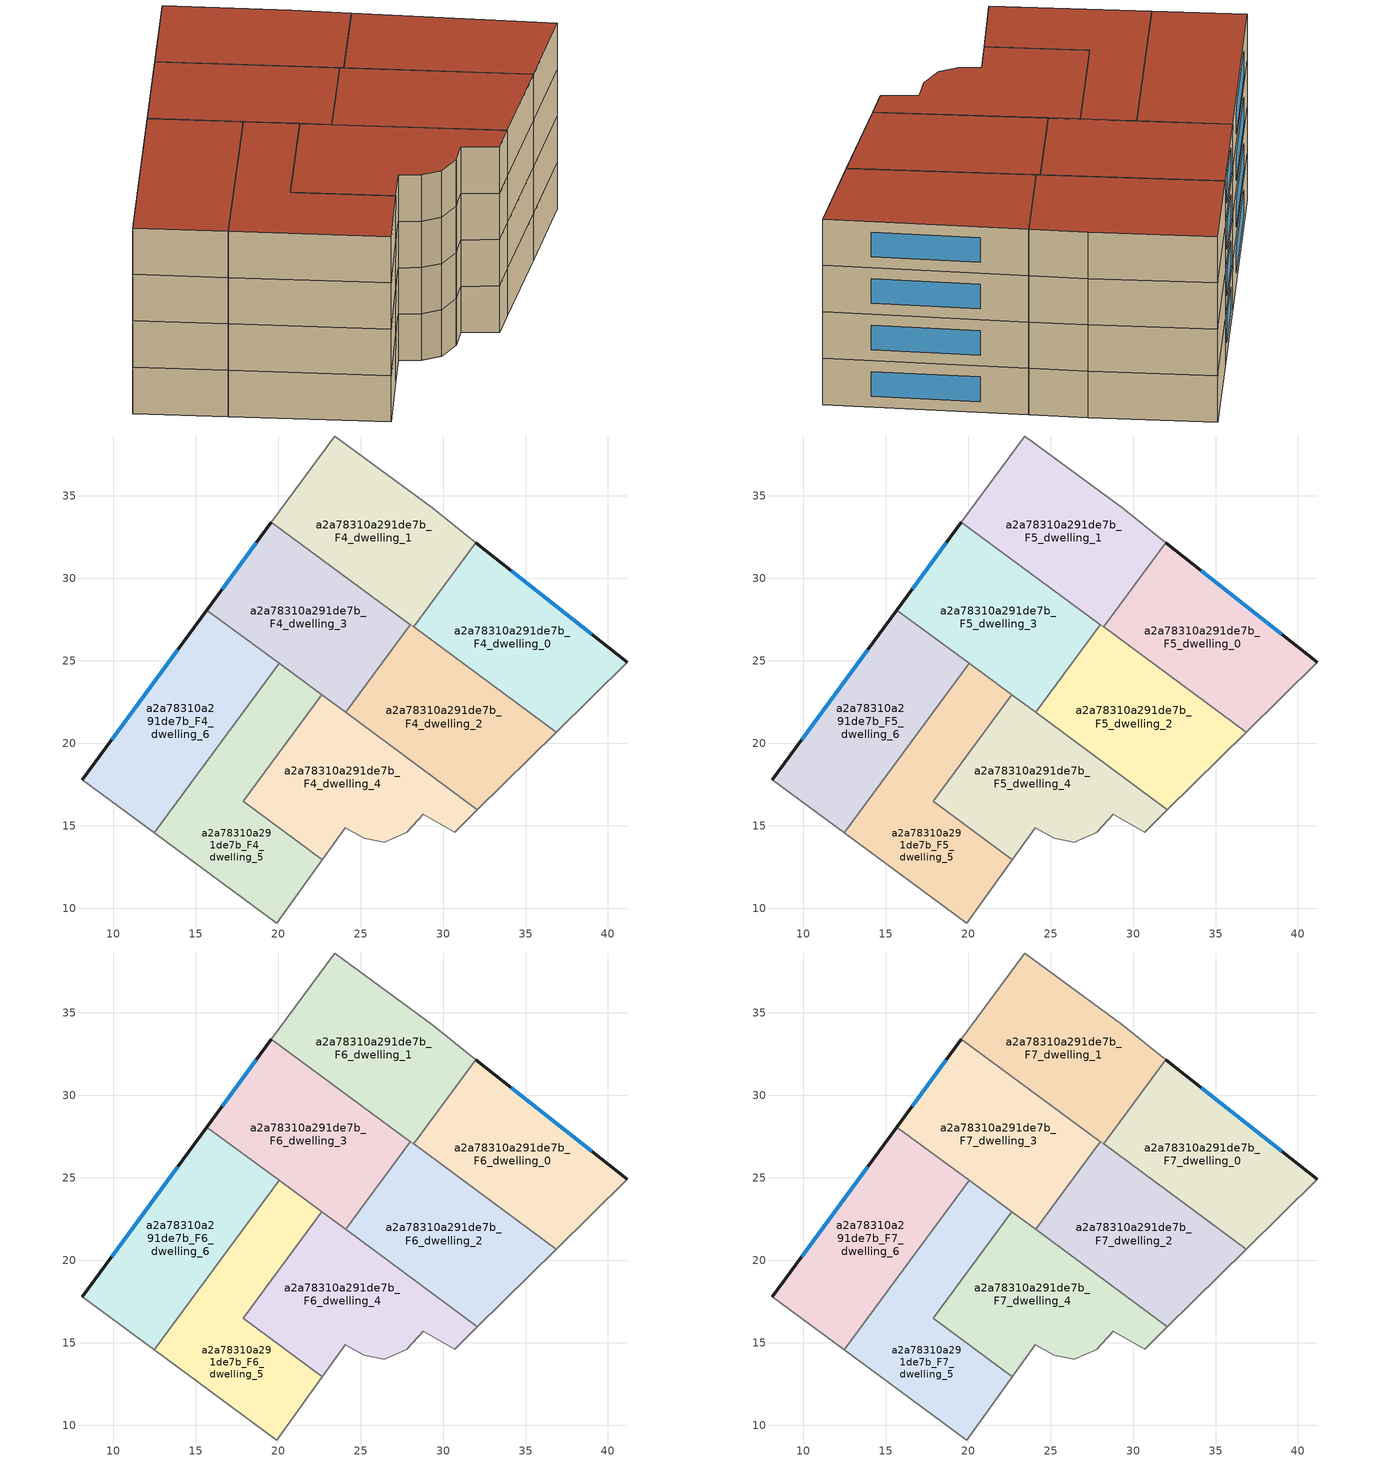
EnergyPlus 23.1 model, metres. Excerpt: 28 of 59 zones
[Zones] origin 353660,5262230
a2a78310a291de7b_F4_dwelling_0
 floor to a2a78310a291de7b_F3_dwelling_0 (EU_floor_Construction): 41.16,24.92 36.86,20.67 28.21,27.05 31.98,32.17 z12
 wall outside (EU_wall_Construction): 41.16,24.92 31.98,32.17 z12:15
 wall adiabatic (EU_wall_Construction): 36.86,20.67 41.16,24.92 z12:15
 wall to a2a78310a291de7b_F4_dwelling_1 (EU_wall_Construction): 31.98,32.17 28.21,27.05 z12:15
 wall to a2a78310a291de7b_F4_dwelling_2 (EU_wall_Construction): 28.21,27.05 36.86,20.67 z12:15
 window (EU_Window_Construction): 39,26.62 34.14,30.47 z12.7:14.3
a2a78310a291de7b_F4_dwelling_1
 floor to a2a78310a291de7b_F3_dwelling_1 (EU_floor_Construction): 29.33,34.27 31.98,32.17 28.21,27.05 19.59,33.41 23.42,38.64 z12
 wall adiabatic (EU_wall_Construction): 31.98,32.17 29.33,34.27 23.42,38.64 19.59,33.41 z12:15
 wall to a2a78310a291de7b_F4_dwelling_3 (EU_wall_Construction): 19.59,33.41 28.02,27.2 z12:15
 wall to a2a78310a291de7b_F4_dwelling_2 (EU_wall_Construction): 28.02,27.2 28.21,27.05 z12:15
a2a78310a291de7b_F4_dwelling_2
 floor to a2a78310a291de7b_F3_dwelling_2 (EU_floor_Construction): 36.86,20.67 32.08,15.97 24.09,21.87 28.02,27.2 z12
 wall adiabatic (EU_wall_Construction): 32.08,15.97 36.86,20.67 z12:15
 wall to a2a78310a291de7b_F4_dwelling_3 (EU_wall_Construction): 28.02,27.2 24.09,21.87 z12:15
 wall to a2a78310a291de7b_F4_dwelling_4 (EU_wall_Construction): 24.09,21.87 32.08,15.97 z12:15
a2a78310a291de7b_F4_dwelling_3
 floor to a2a78310a291de7b_F3_dwelling_3 (EU_floor_Construction): 28.02,27.2 24.09,21.87 15.67,28.08 19.59,33.41 z12
 wall outside (EU_wall_Construction): 19.59,33.41 15.67,28.08 z12:15
 wall to a2a78310a291de7b_F4_dwelling_6 (EU_wall_Construction): 15.67,28.08 20.06,24.84 z12:15
 wall to a2a78310a291de7b_F4_dwelling_5 (EU_wall_Construction): 20.06,24.84 22.63,22.95 z12:15
 wall to a2a78310a291de7b_F4_dwelling_4 (EU_wall_Construction): 22.63,22.95 24.09,21.87 z12:15
 window (EU_Window_Construction): 18.67,32.16 16.59,29.33 z12.7:14.3
a2a78310a291de7b_F4_dwelling_4
 floor to a2a78310a291de7b_F3_dwelling_4 (EU_floor_Construction): 32.08,15.97 30.7,14.6 28.81,15.69 27.83,14.63 27.82,14.62 26.44,14 25.23,14.23 24.08,14.87 22.68,12.94 17.87,16.49 22.63,22.95 z12
 wall adiabatic (EU_wall_Construction): 22.68,12.94 24.08,14.87 25.23,14.23 26.44,14 27.82,14.62 27.83,14.63 28.81,15.69 30.7,14.6 32.08,15.97 z12:15
 wall to a2a78310a291de7b_F4_dwelling_5 (EU_wall_Construction): 22.63,22.95 17.87,16.49 22.68,12.94 z12:15
a2a78310a291de7b_F4_dwelling_5
 floor to a2a78310a291de7b_F3_dwelling_5 (EU_floor_Construction): 22.63,22.95 17.87,16.49 22.68,12.94 19.91,9.1 12.48,14.58 20.06,24.84 z12
 wall adiabatic (EU_wall_Construction): 12.48,14.58 19.91,9.1 22.68,12.94 z12:15
 wall to a2a78310a291de7b_F4_dwelling_6 (EU_wall_Construction): 20.06,24.84 12.48,14.58 z12:15
a2a78310a291de7b_F4_dwelling_6
 floor to a2a78310a291de7b_F3_dwelling_6 (EU_floor_Construction): 20.06,24.84 12.48,14.58 8.13,17.79 15.67,28.08 z12
 wall outside (EU_wall_Construction): 15.67,28.08 8.13,17.79 z12:15
 wall adiabatic (EU_wall_Construction): 8.13,17.79 12.48,14.58 z12:15
 window (EU_Window_Construction): 13.9,25.66 9.9,20.21 z12.7:14.3
a2a78310a291de7b_F5_dwelling_0
 floor to a2a78310a291de7b_F4_dwelling_0 (EU_floor_Construction): 41.16,24.92 36.86,20.67 28.21,27.05 31.98,32.17 z15
 wall outside (EU_wall_Construction): 41.16,24.92 31.98,32.17 z15:18
 wall adiabatic (EU_wall_Construction): 36.86,20.67 41.16,24.92 z15:18
 wall to a2a78310a291de7b_F5_dwelling_1 (EU_wall_Construction): 31.98,32.17 28.21,27.05 z15:18
 wall to a2a78310a291de7b_F5_dwelling_2 (EU_wall_Construction): 28.21,27.05 36.86,20.67 z15:18
 window (EU_Window_Construction): 39,26.62 34.14,30.47 z15.7:17.3
a2a78310a291de7b_F5_dwelling_1
 floor to a2a78310a291de7b_F4_dwelling_1 (EU_floor_Construction): 29.33,34.27 31.98,32.17 28.21,27.05 19.59,33.41 23.42,38.64 z15
 wall adiabatic (EU_wall_Construction): 31.98,32.17 29.33,34.27 23.42,38.64 19.59,33.41 z15:18
 wall to a2a78310a291de7b_F5_dwelling_3 (EU_wall_Construction): 19.59,33.41 28.02,27.2 z15:18
 wall to a2a78310a291de7b_F5_dwelling_2 (EU_wall_Construction): 28.02,27.2 28.21,27.05 z15:18
a2a78310a291de7b_F5_dwelling_2
 floor to a2a78310a291de7b_F4_dwelling_2 (EU_floor_Construction): 36.86,20.67 32.08,15.97 24.09,21.87 28.02,27.2 z15
 wall adiabatic (EU_wall_Construction): 32.08,15.97 36.86,20.67 z15:18
 wall to a2a78310a291de7b_F5_dwelling_3 (EU_wall_Construction): 28.02,27.2 24.09,21.87 z15:18
 wall to a2a78310a291de7b_F5_dwelling_4 (EU_wall_Construction): 24.09,21.87 32.08,15.97 z15:18
a2a78310a291de7b_F5_dwelling_3
 floor to a2a78310a291de7b_F4_dwelling_3 (EU_floor_Construction): 28.02,27.2 24.09,21.87 15.67,28.08 19.59,33.41 z15
 wall outside (EU_wall_Construction): 19.59,33.41 15.67,28.08 z15:18
 wall to a2a78310a291de7b_F5_dwelling_6 (EU_wall_Construction): 15.67,28.08 20.06,24.84 z15:18
 wall to a2a78310a291de7b_F5_dwelling_5 (EU_wall_Construction): 20.06,24.84 22.63,22.95 z15:18
 wall to a2a78310a291de7b_F5_dwelling_4 (EU_wall_Construction): 22.63,22.95 24.09,21.87 z15:18
 window (EU_Window_Construction): 18.67,32.16 16.59,29.33 z15.7:17.3
a2a78310a291de7b_F5_dwelling_4
 floor to a2a78310a291de7b_F4_dwelling_4 (EU_floor_Construction): 32.08,15.97 30.7,14.6 28.81,15.69 27.83,14.63 27.82,14.62 26.44,14 25.23,14.23 24.08,14.87 22.68,12.94 17.87,16.49 22.63,22.95 z15
 wall adiabatic (EU_wall_Construction): 22.68,12.94 24.08,14.87 25.23,14.23 26.44,14 27.82,14.62 27.83,14.63 28.81,15.69 30.7,14.6 32.08,15.97 z15:18
 wall to a2a78310a291de7b_F5_dwelling_5 (EU_wall_Construction): 22.63,22.95 17.87,16.49 22.68,12.94 z15:18
a2a78310a291de7b_F5_dwelling_5
 floor to a2a78310a291de7b_F4_dwelling_5 (EU_floor_Construction): 22.63,22.95 17.87,16.49 22.68,12.94 19.91,9.1 12.48,14.58 20.06,24.84 z15
 wall adiabatic (EU_wall_Construction): 12.48,14.58 19.91,9.1 22.68,12.94 z15:18
 wall to a2a78310a291de7b_F5_dwelling_6 (EU_wall_Construction): 20.06,24.84 12.48,14.58 z15:18
a2a78310a291de7b_F5_dwelling_6
 floor to a2a78310a291de7b_F4_dwelling_6 (EU_floor_Construction): 20.06,24.84 12.48,14.58 8.13,17.79 15.67,28.08 z15
 wall outside (EU_wall_Construction): 15.67,28.08 8.13,17.79 z15:18
 wall adiabatic (EU_wall_Construction): 8.13,17.79 12.48,14.58 z15:18
 window (EU_Window_Construction): 13.9,25.66 9.9,20.21 z15.7:17.3
a2a78310a291de7b_F6_dwelling_0
 floor to a2a78310a291de7b_F5_dwelling_0 (EU_floor_Construction): 41.16,24.92 36.86,20.67 28.21,27.05 31.98,32.17 z18
 wall outside (EU_wall_Construction): 41.16,24.92 31.98,32.17 z18:21
 wall adiabatic (EU_wall_Construction): 36.86,20.67 41.16,24.92 z18:21
 wall to a2a78310a291de7b_F6_dwelling_1 (EU_wall_Construction): 31.98,32.17 28.21,27.05 z18:21
 wall to a2a78310a291de7b_F6_dwelling_2 (EU_wall_Construction): 28.21,27.05 36.86,20.67 z18:21
 window (EU_Window_Construction): 39,26.62 34.14,30.47 z18.7:20.3
a2a78310a291de7b_F6_dwelling_1
 floor to a2a78310a291de7b_F5_dwelling_1 (EU_floor_Construction): 29.33,34.27 31.98,32.17 28.21,27.05 19.59,33.41 23.42,38.64 z18
 wall adiabatic (EU_wall_Construction): 31.98,32.17 29.33,34.27 23.42,38.64 19.59,33.41 z18:21
 wall to a2a78310a291de7b_F6_dwelling_3 (EU_wall_Construction): 19.59,33.41 28.02,27.2 z18:21
 wall to a2a78310a291de7b_F6_dwelling_2 (EU_wall_Construction): 28.02,27.2 28.21,27.05 z18:21
a2a78310a291de7b_F6_dwelling_2
 floor to a2a78310a291de7b_F5_dwelling_2 (EU_floor_Construction): 36.86,20.67 32.08,15.97 24.09,21.87 28.02,27.2 z18
 wall adiabatic (EU_wall_Construction): 32.08,15.97 36.86,20.67 z18:21
 wall to a2a78310a291de7b_F6_dwelling_3 (EU_wall_Construction): 28.02,27.2 24.09,21.87 z18:21
 wall to a2a78310a291de7b_F6_dwelling_4 (EU_wall_Construction): 24.09,21.87 32.08,15.97 z18:21
a2a78310a291de7b_F6_dwelling_3
 floor to a2a78310a291de7b_F5_dwelling_3 (EU_floor_Construction): 28.02,27.2 24.09,21.87 15.67,28.08 19.59,33.41 z18
 wall outside (EU_wall_Construction): 19.59,33.41 15.67,28.08 z18:21
 wall to a2a78310a291de7b_F6_dwelling_6 (EU_wall_Construction): 15.67,28.08 20.06,24.84 z18:21
 wall to a2a78310a291de7b_F6_dwelling_5 (EU_wall_Construction): 20.06,24.84 22.63,22.95 z18:21
 wall to a2a78310a291de7b_F6_dwelling_4 (EU_wall_Construction): 22.63,22.95 24.09,21.87 z18:21
 window (EU_Window_Construction): 18.67,32.16 16.59,29.33 z18.7:20.3
a2a78310a291de7b_F6_dwelling_4
 floor to a2a78310a291de7b_F5_dwelling_4 (EU_floor_Construction): 32.08,15.97 30.7,14.6 28.81,15.69 27.83,14.63 27.82,14.62 26.44,14 25.23,14.23 24.08,14.87 22.68,12.94 17.87,16.49 22.63,22.95 z18
 wall adiabatic (EU_wall_Construction): 22.68,12.94 24.08,14.87 25.23,14.23 26.44,14 27.82,14.62 27.83,14.63 28.81,15.69 30.7,14.6 32.08,15.97 z18:21
 wall to a2a78310a291de7b_F6_dwelling_5 (EU_wall_Construction): 22.63,22.95 17.87,16.49 22.68,12.94 z18:21
a2a78310a291de7b_F6_dwelling_5
 floor to a2a78310a291de7b_F5_dwelling_5 (EU_floor_Construction): 22.63,22.95 17.87,16.49 22.68,12.94 19.91,9.1 12.48,14.58 20.06,24.84 z18
 wall adiabatic (EU_wall_Construction): 12.48,14.58 19.91,9.1 22.68,12.94 z18:21
 wall to a2a78310a291de7b_F6_dwelling_6 (EU_wall_Construction): 20.06,24.84 12.48,14.58 z18:21
a2a78310a291de7b_F6_dwelling_6
 floor to a2a78310a291de7b_F5_dwelling_6 (EU_floor_Construction): 20.06,24.84 12.48,14.58 8.13,17.79 15.67,28.08 z18
 wall outside (EU_wall_Construction): 15.67,28.08 8.13,17.79 z18:21
 wall adiabatic (EU_wall_Construction): 8.13,17.79 12.48,14.58 z18:21
 window (EU_Window_Construction): 13.9,25.66 9.9,20.21 z18.7:20.3
a2a78310a291de7b_F7_dwelling_0
 floor to a2a78310a291de7b_F6_dwelling_0 (EU_floor_Construction): 41.16,24.92 36.86,20.67 28.21,27.05 31.98,32.17 z21
 wall outside (EU_wall_Construction): 41.16,24.92 31.98,32.17 z21:24
 wall adiabatic (EU_wall_Construction): 36.86,20.67 41.16,24.92 z21:24
 wall to a2a78310a291de7b_F7_dwelling_1 (EU_wall_Construction): 31.98,32.17 28.21,27.05 z21:24
 wall to a2a78310a291de7b_F7_dwelling_2 (EU_wall_Construction): 28.21,27.05 36.86,20.67 z21:24
 window (EU_Window_Construction): 39,26.62 34.14,30.47 z21.7:23.3
 roof outside (EU_roof_Construction): 41.16,24.92 31.98,32.17 28.21,27.05 36.86,20.67 z24
a2a78310a291de7b_F7_dwelling_1
 floor to a2a78310a291de7b_F6_dwelling_1 (EU_floor_Construction): 29.33,34.27 31.98,32.17 28.21,27.05 19.59,33.41 23.42,38.64 z21
 wall adiabatic (EU_wall_Construction): 31.98,32.17 29.33,34.27 23.42,38.64 19.59,33.41 z21:24
 wall to a2a78310a291de7b_F7_dwelling_3 (EU_wall_Construction): 19.59,33.41 28.02,27.2 z21:24
 wall to a2a78310a291de7b_F7_dwelling_2 (EU_wall_Construction): 28.02,27.2 28.21,27.05 z21:24
 roof outside (EU_roof_Construction): 28.21,27.05 31.98,32.17 29.33,34.27 23.42,38.64 19.59,33.41 z24
a2a78310a291de7b_F7_dwelling_2
 floor to a2a78310a291de7b_F6_dwelling_2 (EU_floor_Construction): 36.86,20.67 32.08,15.97 24.09,21.87 28.02,27.2 z21
 wall adiabatic (EU_wall_Construction): 32.08,15.97 36.86,20.67 z21:24
 wall to a2a78310a291de7b_F7_dwelling_3 (EU_wall_Construction): 28.02,27.2 24.09,21.87 z21:24
 wall to a2a78310a291de7b_F7_dwelling_4 (EU_wall_Construction): 24.09,21.87 32.08,15.97 z21:24
 roof outside (EU_roof_Construction): 36.86,20.67 28.02,27.2 24.09,21.87 32.08,15.97 z24
a2a78310a291de7b_F7_dwelling_3
 floor to a2a78310a291de7b_F6_dwelling_3 (EU_floor_Construction): 28.02,27.2 24.09,21.87 15.67,28.08 19.59,33.41 z21
 wall outside (EU_wall_Construction): 19.59,33.41 15.67,28.08 z21:24
 wall to a2a78310a291de7b_F7_dwelling_6 (EU_wall_Construction): 15.67,28.08 20.06,24.84 z21:24
 wall to a2a78310a291de7b_F7_dwelling_5 (EU_wall_Construction): 20.06,24.84 22.63,22.95 z21:24
 wall to a2a78310a291de7b_F7_dwelling_4 (EU_wall_Construction): 22.63,22.95 24.09,21.87 z21:24
 window (EU_Window_Construction): 18.67,32.16 16.59,29.33 z21.7:23.3
 roof outside (EU_roof_Construction): 24.09,21.87 28.02,27.2 19.59,33.41 15.67,28.08 z24
a2a78310a291de7b_F7_dwelling_4
 floor to a2a78310a291de7b_F6_dwelling_4 (EU_floor_Construction): 32.08,15.97 30.7,14.6 28.81,15.69 27.83,14.63 27.82,14.62 26.44,14 25.23,14.23 24.08,14.87 22.68,12.94 17.87,16.49 22.63,22.95 z21
 wall adiabatic (EU_wall_Construction): 22.68,12.94 24.08,14.87 25.23,14.23 26.44,14 27.82,14.62 27.83,14.63 28.81,15.69 30.7,14.6 32.08,15.97 z21:24
 wall to a2a78310a291de7b_F7_dwelling_5 (EU_wall_Construction): 22.63,22.95 17.87,16.49 22.68,12.94 z21:24
 roof outside (EU_roof_Construction): 30.7,14.6 32.08,15.97 22.63,22.95 17.87,16.49 22.68,12.94 24.08,14.87 25.23,14.23 26.44,14 27.82,14.62 27.83,14.63 28.81,15.69 z24
a2a78310a291de7b_F7_dwelling_5
 floor to a2a78310a291de7b_F6_dwelling_5 (EU_floor_Construction): 22.63,22.95 17.87,16.49 22.68,12.94 19.91,9.1 12.48,14.58 20.06,24.84 z21
 wall adiabatic (EU_wall_Construction): 12.48,14.58 19.91,9.1 22.68,12.94 z21:24
 wall to a2a78310a291de7b_F7_dwelling_6 (EU_wall_Construction): 20.06,24.84 12.48,14.58 z21:24
 roof outside (EU_roof_Construction): 19.91,9.1 22.68,12.94 17.87,16.49 22.63,22.95 20.06,24.84 12.48,14.58 z24
a2a78310a291de7b_F7_dwelling_6
 floor to a2a78310a291de7b_F6_dwelling_6 (EU_floor_Construction): 20.06,24.84 12.48,14.58 8.13,17.79 15.67,28.08 z21
 wall outside (EU_wall_Construction): 15.67,28.08 8.13,17.79 z21:24
 wall adiabatic (EU_wall_Construction): 8.13,17.79 12.48,14.58 z21:24
 window (EU_Window_Construction): 13.9,25.66 9.9,20.21 z21.7:23.3
 roof outside (EU_roof_Construction): 12.48,14.58 20.06,24.84 15.67,28.08 8.13,17.79 z24
[Building]
EU S2 Campaign: North Axis=0; Terrain=City; Solar Distribution=FullExterior
[Site:Location]
Budapest.Ferenc.Liszt.Intl.AP: Latitude=47.437; Longitude=19.256; Time Zone=1; Elevation=185
[SizingPeriod:WeatherFileDays]
AnnualSizingPeriod: Begin Month=1; Begin Day of Month=1; End Month=12; End Day of Month=31; Day of Week for Start Day=Monday; Use Weather File Daylight Saving Period=No; Use Weather File Rain and Snow Indicators=No
[MATERIAL]
EU_InternalMass_Material: Roughness=MediumRough; Thickness=0.1; Conductivity=1; Density=1800; Specific Heat=900; Thermal Absorptance=0.9; Solar Absorptance=0.7; Visible Absorptance=0.7
[MATERIAL:NOMASS] Roughness=MediumRough; Thermal Absorptance=0.9; Solar Absorptance=0.7; Visible Absorptance=0.7
Name | Thermal Resistance
EU_wall_NoMass | 0.832559
EU_roof_NoMass | 1.39638
EU_floor_NoMass | 0.872794
[WINDOWMATERIAL:SIMPLEGLAZINGSYSTEM]
EU_Window_SimpleGlazing: UFactor=2.79869; Solar Heat Gain Coefficient=0.75; Visible Transmittance=0.75
[CONSTRUCTION]
EU_wall_Construction: EU_wall_NoMass
EU_roof_Construction: EU_roof_NoMass
EU_floor_Construction: EU_floor_NoMass
EU_Window_Construction: EU_Window_SimpleGlazing
EU_InternalMass_Construction: EU_InternalMass_Material
[ZONE] Type=1; Multiplier=1; Ceiling Height=autocalculate; Floor Area=autocalculate; Part of Total Floor Area=Yes
Name | Volume
a2a78310a291de7b_F4_dwelling_0; a2a78310a291de7b_F5_dwelling_0; a2a78310a291de7b_F6_dwelling_0; a2a78310a291de7b_F7_dwelling_0; a2a78310a291de7b_F4_dwelling_6; a2a78310a291de7b_F5_dwelling_6; a2a78310a291de7b_F6_dwelling_6; a2a78310a291de7b_F7_dwelling_6 | 207.722
a2a78310a291de7b_F4_dwelling_1; a2a78310a291de7b_F5_dwelling_1; a2a78310a291de7b_F6_dwelling_1; a2a78310a291de7b_F7_dwelling_1 | 207.724
a2a78310a291de7b_F4_dwelling_2; a2a78310a291de7b_F5_dwelling_2; a2a78310a291de7b_F6_dwelling_2; a2a78310a291de7b_F7_dwelling_2 | 207.715
a2a78310a291de7b_F4_dwelling_3; a2a78310a291de7b_F5_dwelling_3; a2a78310a291de7b_F6_dwelling_3; a2a78310a291de7b_F7_dwelling_3 | 207.705
a2a78310a291de7b_F4_dwelling_4; a2a78310a291de7b_F5_dwelling_4; a2a78310a291de7b_F6_dwelling_4; a2a78310a291de7b_F7_dwelling_4 | 207.714
a2a78310a291de7b_F4_dwelling_5; a2a78310a291de7b_F5_dwelling_5; a2a78310a291de7b_F6_dwelling_5; a2a78310a291de7b_F7_dwelling_5 | 207.738
[INTERNALMASS] Construction=EU_InternalMass_Construction
Name | Zone or ZoneList | Surface Area
a2a78310a291de7b_F4_dwelling_0_EU_InternalMass | a2a78310a291de7b_F4_dwelling_0 | 69.2416
a2a78310a291de7b_F4_dwelling_1_EU_InternalMass | a2a78310a291de7b_F4_dwelling_1 | 69.2412
a2a78310a291de7b_F4_dwelling_2_EU_InternalMass | a2a78310a291de7b_F4_dwelling_2 | 69.2397
a2a78310a291de7b_F4_dwelling_3_EU_InternalMass | a2a78310a291de7b_F4_dwelling_3 | 69.2336
a2a78310a291de7b_F4_dwelling_4_EU_InternalMass | a2a78310a291de7b_F4_dwelling_4 | 69.2381
a2a78310a291de7b_F4_dwelling_5_EU_InternalMass | a2a78310a291de7b_F4_dwelling_5 | 69.2459
a2a78310a291de7b_F4_dwelling_6_EU_InternalMass | a2a78310a291de7b_F4_dwelling_6 | 69.2365
a2a78310a291de7b_F5_dwelling_0_EU_InternalMass | a2a78310a291de7b_F5_dwelling_0 | 69.2416
a2a78310a291de7b_F5_dwelling_1_EU_InternalMass | a2a78310a291de7b_F5_dwelling_1 | 69.2412
a2a78310a291de7b_F5_dwelling_2_EU_InternalMass | a2a78310a291de7b_F5_dwelling_2 | 69.2397
a2a78310a291de7b_F5_dwelling_3_EU_InternalMass | a2a78310a291de7b_F5_dwelling_3 | 69.2336
a2a78310a291de7b_F5_dwelling_4_EU_InternalMass | a2a78310a291de7b_F5_dwelling_4 | 69.2381
a2a78310a291de7b_F5_dwelling_5_EU_InternalMass | a2a78310a291de7b_F5_dwelling_5 | 69.2459
a2a78310a291de7b_F5_dwelling_6_EU_InternalMass | a2a78310a291de7b_F5_dwelling_6 | 69.2365
a2a78310a291de7b_F6_dwelling_0_EU_InternalMass | a2a78310a291de7b_F6_dwelling_0 | 69.2416
a2a78310a291de7b_F6_dwelling_1_EU_InternalMass | a2a78310a291de7b_F6_dwelling_1 | 69.2412
a2a78310a291de7b_F6_dwelling_2_EU_InternalMass | a2a78310a291de7b_F6_dwelling_2 | 69.2397
a2a78310a291de7b_F6_dwelling_3_EU_InternalMass | a2a78310a291de7b_F6_dwelling_3 | 69.2336
a2a78310a291de7b_F6_dwelling_4_EU_InternalMass | a2a78310a291de7b_F6_dwelling_4 | 69.2381
a2a78310a291de7b_F6_dwelling_5_EU_InternalMass | a2a78310a291de7b_F6_dwelling_5 | 69.2459
a2a78310a291de7b_F6_dwelling_6_EU_InternalMass | a2a78310a291de7b_F6_dwelling_6 | 69.2365
a2a78310a291de7b_F7_dwelling_0_EU_InternalMass | a2a78310a291de7b_F7_dwelling_0 | 69.2416
a2a78310a291de7b_F7_dwelling_1_EU_InternalMass | a2a78310a291de7b_F7_dwelling_1 | 69.2412
a2a78310a291de7b_F7_dwelling_2_EU_InternalMass | a2a78310a291de7b_F7_dwelling_2 | 69.2397
a2a78310a291de7b_F7_dwelling_3_EU_InternalMass | a2a78310a291de7b_F7_dwelling_3 | 69.2336
a2a78310a291de7b_F7_dwelling_4_EU_InternalMass | a2a78310a291de7b_F7_dwelling_4 | 69.2381
a2a78310a291de7b_F7_dwelling_5_EU_InternalMass | a2a78310a291de7b_F7_dwelling_5 | 69.2459
a2a78310a291de7b_F7_dwelling_6_EU_InternalMass | a2a78310a291de7b_F7_dwelling_6 | 69.2365
[OTHEREQUIPMENT] Fuel Type=Electricity; Design Level Calculation Method=Watts/Area; Power per Zone Floor Area=1; Fraction Latent=0; Fraction Radiant=0; Fraction Lost=0; Carbon Dioxide Generation Rate=0; EndUse Subcategory=EU_Step8_InternalGains
Name | Zone or ZoneList or Space or SpaceList | Schedule
EU_Step8_InternalGain_a2a78310a291de7b_F4_dwelling_0_f000 | a2a78310a291de7b_F4_dwelling_0 | EU_Step8_GainSchedule_a2a78310a291de7b_F4_dwelling_0_f000
EU_Step8_InternalGain_a2a78310a291de7b_F4_dwelling_1_f000 | a2a78310a291de7b_F4_dwelling_1 | EU_Step8_GainSchedule_a2a78310a291de7b_F4_dwelling_1_f000
EU_Step8_InternalGain_a2a78310a291de7b_F4_dwelling_2_f000 | a2a78310a291de7b_F4_dwelling_2 | EU_Step8_GainSchedule_a2a78310a291de7b_F4_dwelling_2_f000
EU_Step8_InternalGain_a2a78310a291de7b_F4_dwelling_3_f000 | a2a78310a291de7b_F4_dwelling_3 | EU_Step8_GainSchedule_a2a78310a291de7b_F4_dwelling_3_f000
EU_Step8_InternalGain_a2a78310a291de7b_F4_dwelling_4_f000 | a2a78310a291de7b_F4_dwelling_4 | EU_Step8_GainSchedule_a2a78310a291de7b_F4_dwelling_4_f000
EU_Step8_InternalGain_a2a78310a291de7b_F4_dwelling_5_f000 | a2a78310a291de7b_F4_dwelling_5 | EU_Step8_GainSchedule_a2a78310a291de7b_F4_dwelling_5_f000
EU_Step8_InternalGain_a2a78310a291de7b_F4_dwelling_6_f000 | a2a78310a291de7b_F4_dwelling_6 | EU_Step8_GainSchedule_a2a78310a291de7b_F4_dwelling_6_f000
EU_Step8_InternalGain_a2a78310a291de7b_F5_dwelling_0_f000 | a2a78310a291de7b_F5_dwelling_0 | EU_Step8_GainSchedule_a2a78310a291de7b_F5_dwelling_0_f000
EU_Step8_InternalGain_a2a78310a291de7b_F5_dwelling_1_f000 | a2a78310a291de7b_F5_dwelling_1 | EU_Step8_GainSchedule_a2a78310a291de7b_F5_dwelling_1_f000
EU_Step8_InternalGain_a2a78310a291de7b_F5_dwelling_2_f000 | a2a78310a291de7b_F5_dwelling_2 | EU_Step8_GainSchedule_a2a78310a291de7b_F5_dwelling_2_f000
EU_Step8_InternalGain_a2a78310a291de7b_F5_dwelling_3_f000 | a2a78310a291de7b_F5_dwelling_3 | EU_Step8_GainSchedule_a2a78310a291de7b_F5_dwelling_3_f000
EU_Step8_InternalGain_a2a78310a291de7b_F5_dwelling_4_f000 | a2a78310a291de7b_F5_dwelling_4 | EU_Step8_GainSchedule_a2a78310a291de7b_F5_dwelling_4_f000
EU_Step8_InternalGain_a2a78310a291de7b_F5_dwelling_5_f000 | a2a78310a291de7b_F5_dwelling_5 | EU_Step8_GainSchedule_a2a78310a291de7b_F5_dwelling_5_f000
EU_Step8_InternalGain_a2a78310a291de7b_F5_dwelling_6_f000 | a2a78310a291de7b_F5_dwelling_6 | EU_Step8_GainSchedule_a2a78310a291de7b_F5_dwelling_6_f000
EU_Step8_InternalGain_a2a78310a291de7b_F6_dwelling_0_f000 | a2a78310a291de7b_F6_dwelling_0 | EU_Step8_GainSchedule_a2a78310a291de7b_F6_dwelling_0_f000
EU_Step8_InternalGain_a2a78310a291de7b_F6_dwelling_1_f000 | a2a78310a291de7b_F6_dwelling_1 | EU_Step8_GainSchedule_a2a78310a291de7b_F6_dwelling_1_f000
EU_Step8_InternalGain_a2a78310a291de7b_F6_dwelling_2_f000 | a2a78310a291de7b_F6_dwelling_2 | EU_Step8_GainSchedule_a2a78310a291de7b_F6_dwelling_2_f000
EU_Step8_InternalGain_a2a78310a291de7b_F6_dwelling_3_f000 | a2a78310a291de7b_F6_dwelling_3 | EU_Step8_GainSchedule_a2a78310a291de7b_F6_dwelling_3_f000
EU_Step8_InternalGain_a2a78310a291de7b_F6_dwelling_4_f000 | a2a78310a291de7b_F6_dwelling_4 | EU_Step8_GainSchedule_a2a78310a291de7b_F6_dwelling_4_f000
EU_Step8_InternalGain_a2a78310a291de7b_F6_dwelling_5_f000 | a2a78310a291de7b_F6_dwelling_5 | EU_Step8_GainSchedule_a2a78310a291de7b_F6_dwelling_5_f000
EU_Step8_InternalGain_a2a78310a291de7b_F6_dwelling_6_f000 | a2a78310a291de7b_F6_dwelling_6 | EU_Step8_GainSchedule_a2a78310a291de7b_F6_dwelling_6_f000
EU_Step8_InternalGain_a2a78310a291de7b_F7_dwelling_0_f000 | a2a78310a291de7b_F7_dwelling_0 | EU_Step8_GainSchedule_a2a78310a291de7b_F7_dwelling_0_f000
EU_Step8_InternalGain_a2a78310a291de7b_F7_dwelling_1_f000 | a2a78310a291de7b_F7_dwelling_1 | EU_Step8_GainSchedule_a2a78310a291de7b_F7_dwelling_1_f000
EU_Step8_InternalGain_a2a78310a291de7b_F7_dwelling_2_f000 | a2a78310a291de7b_F7_dwelling_2 | EU_Step8_GainSchedule_a2a78310a291de7b_F7_dwelling_2_f000
EU_Step8_InternalGain_a2a78310a291de7b_F7_dwelling_3_f000 | a2a78310a291de7b_F7_dwelling_3 | EU_Step8_GainSchedule_a2a78310a291de7b_F7_dwelling_3_f000
EU_Step8_InternalGain_a2a78310a291de7b_F7_dwelling_4_f000 | a2a78310a291de7b_F7_dwelling_4 | EU_Step8_GainSchedule_a2a78310a291de7b_F7_dwelling_4_f000
EU_Step8_InternalGain_a2a78310a291de7b_F7_dwelling_5_f000 | a2a78310a291de7b_F7_dwelling_5 | EU_Step8_GainSchedule_a2a78310a291de7b_F7_dwelling_5_f000
EU_Step8_InternalGain_a2a78310a291de7b_F7_dwelling_6_f000 | a2a78310a291de7b_F7_dwelling_6 | EU_Step8_GainSchedule_a2a78310a291de7b_F7_dwelling_6_f000
[ZONEVENTILATION:DESIGNFLOWRATE] Schedule=EU_AlwaysOn; Design Flow Rate Calculation Method=AirChanges/Hour; Air Changes per Hour=0.475469; Ventilation Type=Natural; Fan Pressure Rise=0; Fan Total Efficiency=1; Constant Term Coefficient=1; Temperature Term Coefficient=0; Velocity Term Coefficient=0; Velocity Squared Term Coefficient=0; Minimum Indoor Temperature=-100; Maximum Indoor Temperature=100; Delta Temperature=-100; Minimum Outdoor Temperature=-100; Maximum Outdoor Temperature=100; Maximum Wind Speed=40
Name | Zone or ZoneList or Space or SpaceList
EU_ConstantAir_a2a78310a291de7b_F4_dwelling_0 | a2a78310a291de7b_F4_dwelling_0
EU_ConstantAir_a2a78310a291de7b_F4_dwelling_1 | a2a78310a291de7b_F4_dwelling_1
EU_ConstantAir_a2a78310a291de7b_F4_dwelling_2 | a2a78310a291de7b_F4_dwelling_2
EU_ConstantAir_a2a78310a291de7b_F4_dwelling_3 | a2a78310a291de7b_F4_dwelling_3
EU_ConstantAir_a2a78310a291de7b_F4_dwelling_4 | a2a78310a291de7b_F4_dwelling_4
EU_ConstantAir_a2a78310a291de7b_F4_dwelling_5 | a2a78310a291de7b_F4_dwelling_5
EU_ConstantAir_a2a78310a291de7b_F4_dwelling_6 | a2a78310a291de7b_F4_dwelling_6
EU_ConstantAir_a2a78310a291de7b_F5_dwelling_0 | a2a78310a291de7b_F5_dwelling_0
EU_ConstantAir_a2a78310a291de7b_F5_dwelling_1 | a2a78310a291de7b_F5_dwelling_1
EU_ConstantAir_a2a78310a291de7b_F5_dwelling_2 | a2a78310a291de7b_F5_dwelling_2
EU_ConstantAir_a2a78310a291de7b_F5_dwelling_3 | a2a78310a291de7b_F5_dwelling_3
EU_ConstantAir_a2a78310a291de7b_F5_dwelling_4 | a2a78310a291de7b_F5_dwelling_4
EU_ConstantAir_a2a78310a291de7b_F5_dwelling_5 | a2a78310a291de7b_F5_dwelling_5
EU_ConstantAir_a2a78310a291de7b_F5_dwelling_6 | a2a78310a291de7b_F5_dwelling_6
EU_ConstantAir_a2a78310a291de7b_F6_dwelling_0 | a2a78310a291de7b_F6_dwelling_0
EU_ConstantAir_a2a78310a291de7b_F6_dwelling_1 | a2a78310a291de7b_F6_dwelling_1
EU_ConstantAir_a2a78310a291de7b_F6_dwelling_2 | a2a78310a291de7b_F6_dwelling_2
EU_ConstantAir_a2a78310a291de7b_F6_dwelling_3 | a2a78310a291de7b_F6_dwelling_3
EU_ConstantAir_a2a78310a291de7b_F6_dwelling_4 | a2a78310a291de7b_F6_dwelling_4
EU_ConstantAir_a2a78310a291de7b_F6_dwelling_5 | a2a78310a291de7b_F6_dwelling_5
EU_ConstantAir_a2a78310a291de7b_F6_dwelling_6 | a2a78310a291de7b_F6_dwelling_6
EU_ConstantAir_a2a78310a291de7b_F7_dwelling_0 | a2a78310a291de7b_F7_dwelling_0
EU_ConstantAir_a2a78310a291de7b_F7_dwelling_1 | a2a78310a291de7b_F7_dwelling_1
EU_ConstantAir_a2a78310a291de7b_F7_dwelling_2 | a2a78310a291de7b_F7_dwelling_2
EU_ConstantAir_a2a78310a291de7b_F7_dwelling_3 | a2a78310a291de7b_F7_dwelling_3
EU_ConstantAir_a2a78310a291de7b_F7_dwelling_4 | a2a78310a291de7b_F7_dwelling_4
EU_ConstantAir_a2a78310a291de7b_F7_dwelling_5 | a2a78310a291de7b_F7_dwelling_5
EU_ConstantAir_a2a78310a291de7b_F7_dwelling_6 | a2a78310a291de7b_F7_dwelling_6
[HVACTEMPLATE:THERMOSTAT] Constant Heating Setpoint=20; Constant Cooling Setpoint=50
EU_HeatOnly_a2a78310a291de7b_F0_dwelling_0; EU_HeatOnly_a2a78310a291de7b_F0_dwelling_1; EU_HeatOnly_a2a78310a291de7b_F0_dwelling_2; EU_HeatOnly_a2a78310a291de7b_F0_dwelling_3; EU_HeatOnly_a2a78310a291de7b_F0_dwelling_4; EU_HeatOnly_a2a78310a291de7b_F0_dwelling_5; EU_HeatOnly_a2a78310a291de7b_F0_dwelling_6; EU_HeatOnly_a2a78310a291de7b_F0_dwelling_7; EU_HeatOnly_a2a78310a291de7b_F1_dwelling_0; EU_HeatOnly_a2a78310a291de7b_F1_dwelling_1; EU_HeatOnly_a2a78310a291de7b_F1_dwelling_2; EU_HeatOnly_a2a78310a291de7b_F1_dwelling_3; EU_HeatOnly_a2a78310a291de7b_F1_dwelling_4; EU_HeatOnly_a2a78310a291de7b_F1_dwelling_5; EU_HeatOnly_a2a78310a291de7b_F1_dwelling_6; EU_HeatOnly_a2a78310a291de7b_F1_dwelling_7; EU_HeatOnly_a2a78310a291de7b_F2_dwelling_0; EU_HeatOnly_a2a78310a291de7b_F2_dwelling_1; EU_HeatOnly_a2a78310a291de7b_F2_dwelling_2; EU_HeatOnly_a2a78310a291de7b_F2_dwelling_3; EU_HeatOnly_a2a78310a291de7b_F2_dwelling_4; EU_HeatOnly_a2a78310a291de7b_F2_dwelling_5; EU_HeatOnly_a2a78310a291de7b_F2_dwelling_6; EU_HeatOnly_a2a78310a291de7b_F2_dwelling_7; EU_HeatOnly_a2a78310a291de7b_F3_dwelling_0; EU_HeatOnly_a2a78310a291de7b_F3_dwelling_1; EU_HeatOnly_a2a78310a291de7b_F3_dwelling_2; EU_HeatOnly_a2a78310a291de7b_F3_dwelling_3; EU_HeatOnly_a2a78310a291de7b_F3_dwelling_4; EU_HeatOnly_a2a78310a291de7b_F3_dwelling_5; EU_HeatOnly_a2a78310a291de7b_F3_dwelling_6; EU_HeatOnly_a2a78310a291de7b_F4_dwelling_0; EU_HeatOnly_a2a78310a291de7b_F4_dwelling_1; EU_HeatOnly_a2a78310a291de7b_F4_dwelling_2; EU_HeatOnly_a2a78310a291de7b_F4_dwelling_3; EU_HeatOnly_a2a78310a291de7b_F4_dwelling_4; EU_HeatOnly_a2a78310a291de7b_F4_dwelling_5; EU_HeatOnly_a2a78310a291de7b_F4_dwelling_6; EU_HeatOnly_a2a78310a291de7b_F5_dwelling_0; EU_HeatOnly_a2a78310a291de7b_F5_dwelling_1; EU_HeatOnly_a2a78310a291de7b_F5_dwelling_2; EU_HeatOnly_a2a78310a291de7b_F5_dwelling_3; EU_HeatOnly_a2a78310a291de7b_F5_dwelling_4; EU_HeatOnly_a2a78310a291de7b_F5_dwelling_5; EU_HeatOnly_a2a78310a291de7b_F5_dwelling_6; EU_HeatOnly_a2a78310a291de7b_F6_dwelling_0; EU_HeatOnly_a2a78310a291de7b_F6_dwelling_1; EU_HeatOnly_a2a78310a291de7b_F6_dwelling_2; EU_HeatOnly_a2a78310a291de7b_F6_dwelling_3; EU_HeatOnly_a2a78310a291de7b_F6_dwelling_4; EU_HeatOnly_a2a78310a291de7b_F6_dwelling_5; EU_HeatOnly_a2a78310a291de7b_F6_dwelling_6; EU_HeatOnly_a2a78310a291de7b_F7_dwelling_0; EU_HeatOnly_a2a78310a291de7b_F7_dwelling_1; EU_HeatOnly_a2a78310a291de7b_F7_dwelling_2; EU_HeatOnly_a2a78310a291de7b_F7_dwelling_3; EU_HeatOnly_a2a78310a291de7b_F7_dwelling_4; EU_HeatOnly_a2a78310a291de7b_F7_dwelling_5; EU_HeatOnly_a2a78310a291de7b_F7_dwelling_6
[HVACTEMPLATE:ZONE:IDEALLOADSAIRSYSTEM] System Availability Schedule=EU_AlwaysOn; Maximum Heating Supply Air Temperature=50; Minimum Cooling Supply Air Temperature=13; Maximum Heating Supply Air Humidity Ratio=0.0156; Minimum Cooling Supply Air Humidity Ratio=0.0077; Heating Limit=NoLimit; Cooling Limit=NoLimit; Heating Availability Schedule=EU_AlwaysOn; Cooling Availability Schedule=EU_CoolingOff; Dehumidification Control Type=ConstantSensibleHeatRatio; Cooling Sensible Heat Ratio=0.7; Dehumidification Setpoint=60; Humidification Control Type=None; Humidification Setpoint=30; Outdoor Air Method=None; Outdoor Air Flow Rate per Person=0.00944; Outdoor Air Flow Rate per Zone Floor Area=0; Outdoor Air Flow Rate per Zone=0; Demand Controlled Ventilation Type=None; Outdoor Air Economizer Type=NoEconomizer; Heat Recovery Type=None; Sensible Heat Recovery Effectiveness=0.7; Latent Heat Recovery Effectiveness=0.65
Name | Template Thermostat
a2a78310a291de7b_F4_dwelling_0 | EU_HeatOnly_a2a78310a291de7b_F4_dwelling_0
a2a78310a291de7b_F4_dwelling_1 | EU_HeatOnly_a2a78310a291de7b_F4_dwelling_1
a2a78310a291de7b_F4_dwelling_2 | EU_HeatOnly_a2a78310a291de7b_F4_dwelling_2
a2a78310a291de7b_F4_dwelling_3 | EU_HeatOnly_a2a78310a291de7b_F4_dwelling_3
a2a78310a291de7b_F4_dwelling_4 | EU_HeatOnly_a2a78310a291de7b_F4_dwelling_4
a2a78310a291de7b_F4_dwelling_5 | EU_HeatOnly_a2a78310a291de7b_F4_dwelling_5
a2a78310a291de7b_F4_dwelling_6 | EU_HeatOnly_a2a78310a291de7b_F4_dwelling_6
a2a78310a291de7b_F5_dwelling_0 | EU_HeatOnly_a2a78310a291de7b_F5_dwelling_0
a2a78310a291de7b_F5_dwelling_1 | EU_HeatOnly_a2a78310a291de7b_F5_dwelling_1
a2a78310a291de7b_F5_dwelling_2 | EU_HeatOnly_a2a78310a291de7b_F5_dwelling_2
a2a78310a291de7b_F5_dwelling_3 | EU_HeatOnly_a2a78310a291de7b_F5_dwelling_3
a2a78310a291de7b_F5_dwelling_4 | EU_HeatOnly_a2a78310a291de7b_F5_dwelling_4
a2a78310a291de7b_F5_dwelling_5 | EU_HeatOnly_a2a78310a291de7b_F5_dwelling_5
a2a78310a291de7b_F5_dwelling_6 | EU_HeatOnly_a2a78310a291de7b_F5_dwelling_6
a2a78310a291de7b_F6_dwelling_0 | EU_HeatOnly_a2a78310a291de7b_F6_dwelling_0
a2a78310a291de7b_F6_dwelling_1 | EU_HeatOnly_a2a78310a291de7b_F6_dwelling_1
a2a78310a291de7b_F6_dwelling_2 | EU_HeatOnly_a2a78310a291de7b_F6_dwelling_2
a2a78310a291de7b_F6_dwelling_3 | EU_HeatOnly_a2a78310a291de7b_F6_dwelling_3
a2a78310a291de7b_F6_dwelling_4 | EU_HeatOnly_a2a78310a291de7b_F6_dwelling_4
a2a78310a291de7b_F6_dwelling_5 | EU_HeatOnly_a2a78310a291de7b_F6_dwelling_5
a2a78310a291de7b_F6_dwelling_6 | EU_HeatOnly_a2a78310a291de7b_F6_dwelling_6
a2a78310a291de7b_F7_dwelling_0 | EU_HeatOnly_a2a78310a291de7b_F7_dwelling_0
a2a78310a291de7b_F7_dwelling_1 | EU_HeatOnly_a2a78310a291de7b_F7_dwelling_1
a2a78310a291de7b_F7_dwelling_2 | EU_HeatOnly_a2a78310a291de7b_F7_dwelling_2
a2a78310a291de7b_F7_dwelling_3 | EU_HeatOnly_a2a78310a291de7b_F7_dwelling_3
a2a78310a291de7b_F7_dwelling_4 | EU_HeatOnly_a2a78310a291de7b_F7_dwelling_4
a2a78310a291de7b_F7_dwelling_5 | EU_HeatOnly_a2a78310a291de7b_F7_dwelling_5
a2a78310a291de7b_F7_dwelling_6 | EU_HeatOnly_a2a78310a291de7b_F7_dwelling_6
[SIZING:ZONE] Zone Cooling Design Supply Air Temperature Input Method=SupplyAirTemperature; Zone Cooling Design Supply Air Temperature=13; Zone Heating Design Supply Air Temperature Input Method=SupplyAirTemperature; Zone Heating Design Supply Air Temperature=50; Zone Cooling Design Supply Air Humidity Ratio=0.008; Zone Heating Design Supply Air Humidity Ratio=0.008; Cooling Design Air Flow Method=DesignDay; Cooling Design Air Flow Rate=0; Cooling Minimum Air Flow per Zone Floor Area=0.000762; Cooling Minimum Air Flow=0; Cooling Minimum Air Flow Fraction=0.2; Heating Design Air Flow Method=DesignDay; Heating Design Air Flow Rate=0; Heating Maximum Air Flow per Zone Floor Area=0.002032; Heating Maximum Air Flow=0.141576; Heating Maximum Air Flow Fraction=0.3; Account for Dedicated Outdoor Air System=No; Dedicated Outdoor Air System Control Strategy=NeutralSupplyAir; Dedicated Outdoor Air Low Setpoint Temperature for Design=autosize; Dedicated Outdoor Air High Setpoint Temperature for Design=autosize; Zone Load Sizing Method=Sensible Load Only No Latent Load; Zone Latent Cooling Design Supply Air Humidity Ratio Input Method=HumidityRatioDifference; Zone Cooling Design Supply Air Humidity Ratio Difference=0.005; Zone Latent Heating Design Supply Air Humidity Ratio Input Method=HumidityRatioDifference; Zone Humidification Design Supply Air Humidity Ratio Difference=0.005
a2a78310a291de7b_F4_dwelling_0; a2a78310a291de7b_F4_dwelling_1; a2a78310a291de7b_F4_dwelling_2; a2a78310a291de7b_F4_dwelling_3; a2a78310a291de7b_F4_dwelling_4; a2a78310a291de7b_F4_dwelling_5; a2a78310a291de7b_F4_dwelling_6; a2a78310a291de7b_F5_dwelling_0; a2a78310a291de7b_F5_dwelling_1; a2a78310a291de7b_F5_dwelling_2; a2a78310a291de7b_F5_dwelling_3; a2a78310a291de7b_F5_dwelling_4; a2a78310a291de7b_F5_dwelling_5; a2a78310a291de7b_F5_dwelling_6; a2a78310a291de7b_F6_dwelling_0; a2a78310a291de7b_F6_dwelling_1; a2a78310a291de7b_F6_dwelling_2; a2a78310a291de7b_F6_dwelling_3; a2a78310a291de7b_F6_dwelling_4; a2a78310a291de7b_F6_dwelling_5; a2a78310a291de7b_F6_dwelling_6; a2a78310a291de7b_F7_dwelling_0; a2a78310a291de7b_F7_dwelling_1; a2a78310a291de7b_F7_dwelling_2; a2a78310a291de7b_F7_dwelling_3; a2a78310a291de7b_F7_dwelling_4; a2a78310a291de7b_F7_dwelling_5; a2a78310a291de7b_F7_dwelling_6
[SCHEDULE:CONSTANT]
Name | Hourly Value
EU_AlwaysOn | 1
EU_CoolingOff | 0
[SCHEDULE:FILE] Column Number=1; Rows to Skip at Top=0; Number of Hours of Data=8760; Column Separator=Comma; Interpolate to Timestep=No; Minutes per Item=60; Adjust Schedule for Daylight Savings=Yes
Name | File
EU_Step8_GainSchedule_a2a78310a291de7b_F4_dwelling_0_f000 | ../../schedules/a2a78310a291de7b/a2a78310a291de7b_F4_dwelling_0_f000_gain.csv
EU_Step8_GainSchedule_a2a78310a291de7b_F4_dwelling_1_f000 | ../../schedules/a2a78310a291de7b/a2a78310a291de7b_F4_dwelling_1_f000_gain.csv
EU_Step8_GainSchedule_a2a78310a291de7b_F4_dwelling_2_f000 | ../../schedules/a2a78310a291de7b/a2a78310a291de7b_F4_dwelling_2_f000_gain.csv
EU_Step8_GainSchedule_a2a78310a291de7b_F4_dwelling_3_f000 | ../../schedules/a2a78310a291de7b/a2a78310a291de7b_F4_dwelling_3_f000_gain.csv
EU_Step8_GainSchedule_a2a78310a291de7b_F4_dwelling_4_f000 | ../../schedules/a2a78310a291de7b/a2a78310a291de7b_F4_dwelling_4_f000_gain.csv
EU_Step8_GainSchedule_a2a78310a291de7b_F4_dwelling_5_f000 | ../../schedules/a2a78310a291de7b/a2a78310a291de7b_F4_dwelling_5_f000_gain.csv
EU_Step8_GainSchedule_a2a78310a291de7b_F4_dwelling_6_f000 | ../../schedules/a2a78310a291de7b/a2a78310a291de7b_F4_dwelling_6_f000_gain.csv
EU_Step8_GainSchedule_a2a78310a291de7b_F5_dwelling_0_f000 | ../../schedules/a2a78310a291de7b/a2a78310a291de7b_F5_dwelling_0_f000_gain.csv
EU_Step8_GainSchedule_a2a78310a291de7b_F5_dwelling_1_f000 | ../../schedules/a2a78310a291de7b/a2a78310a291de7b_F5_dwelling_1_f000_gain.csv
EU_Step8_GainSchedule_a2a78310a291de7b_F5_dwelling_2_f000 | ../../schedules/a2a78310a291de7b/a2a78310a291de7b_F5_dwelling_2_f000_gain.csv
EU_Step8_GainSchedule_a2a78310a291de7b_F5_dwelling_3_f000 | ../../schedules/a2a78310a291de7b/a2a78310a291de7b_F5_dwelling_3_f000_gain.csv
EU_Step8_GainSchedule_a2a78310a291de7b_F5_dwelling_4_f000 | ../../schedules/a2a78310a291de7b/a2a78310a291de7b_F5_dwelling_4_f000_gain.csv
EU_Step8_GainSchedule_a2a78310a291de7b_F5_dwelling_5_f000 | ../../schedules/a2a78310a291de7b/a2a78310a291de7b_F5_dwelling_5_f000_gain.csv
EU_Step8_GainSchedule_a2a78310a291de7b_F5_dwelling_6_f000 | ../../schedules/a2a78310a291de7b/a2a78310a291de7b_F5_dwelling_6_f000_gain.csv
EU_Step8_GainSchedule_a2a78310a291de7b_F6_dwelling_0_f000 | ../../schedules/a2a78310a291de7b/a2a78310a291de7b_F6_dwelling_0_f000_gain.csv
EU_Step8_GainSchedule_a2a78310a291de7b_F6_dwelling_1_f000 | ../../schedules/a2a78310a291de7b/a2a78310a291de7b_F6_dwelling_1_f000_gain.csv
EU_Step8_GainSchedule_a2a78310a291de7b_F6_dwelling_2_f000 | ../../schedules/a2a78310a291de7b/a2a78310a291de7b_F6_dwelling_2_f000_gain.csv
EU_Step8_GainSchedule_a2a78310a291de7b_F6_dwelling_3_f000 | ../../schedules/a2a78310a291de7b/a2a78310a291de7b_F6_dwelling_3_f000_gain.csv
EU_Step8_GainSchedule_a2a78310a291de7b_F6_dwelling_4_f000 | ../../schedules/a2a78310a291de7b/a2a78310a291de7b_F6_dwelling_4_f000_gain.csv
EU_Step8_GainSchedule_a2a78310a291de7b_F6_dwelling_5_f000 | ../../schedules/a2a78310a291de7b/a2a78310a291de7b_F6_dwelling_5_f000_gain.csv
EU_Step8_GainSchedule_a2a78310a291de7b_F6_dwelling_6_f000 | ../../schedules/a2a78310a291de7b/a2a78310a291de7b_F6_dwelling_6_f000_gain.csv
EU_Step8_GainSchedule_a2a78310a291de7b_F7_dwelling_0_f000 | ../../schedules/a2a78310a291de7b/a2a78310a291de7b_F7_dwelling_0_f000_gain.csv
EU_Step8_GainSchedule_a2a78310a291de7b_F7_dwelling_1_f000 | ../../schedules/a2a78310a291de7b/a2a78310a291de7b_F7_dwelling_1_f000_gain.csv
EU_Step8_GainSchedule_a2a78310a291de7b_F7_dwelling_2_f000 | ../../schedules/a2a78310a291de7b/a2a78310a291de7b_F7_dwelling_2_f000_gain.csv
EU_Step8_GainSchedule_a2a78310a291de7b_F7_dwelling_3_f000 | ../../schedules/a2a78310a291de7b/a2a78310a291de7b_F7_dwelling_3_f000_gain.csv
EU_Step8_GainSchedule_a2a78310a291de7b_F7_dwelling_4_f000 | ../../schedules/a2a78310a291de7b/a2a78310a291de7b_F7_dwelling_4_f000_gain.csv
EU_Step8_GainSchedule_a2a78310a291de7b_F7_dwelling_5_f000 | ../../schedules/a2a78310a291de7b/a2a78310a291de7b_F7_dwelling_5_f000_gain.csv
EU_Step8_GainSchedule_a2a78310a291de7b_F7_dwelling_6_f000 | ../../schedules/a2a78310a291de7b/a2a78310a291de7b_F7_dwelling_6_f000_gain.csv
